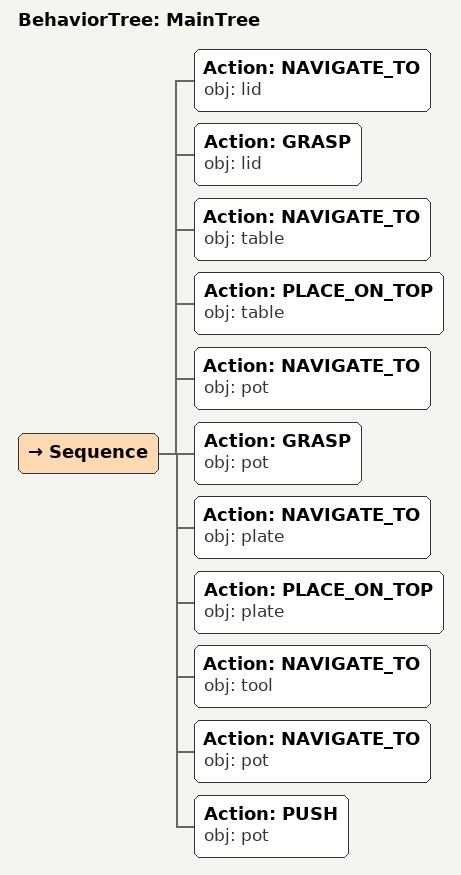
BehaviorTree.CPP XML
<root main_tree_to_execute="MainTree">
  <BehaviorTree ID="MainTree">
    <Sequence>
      <!-- Navigate to lid -->
      <Action ID="NAVIGATE_TO" obj="lid"/>
      <!-- Grasp lid -->
      <Action ID="GRASP" obj="lid"/>
      <!-- Navigate to table -->
      <Action ID="NAVIGATE_TO" obj="table"/>
      <!-- Place on table (set lid down) -->
      <Action ID="PLACE_ON_TOP" obj="table"/>
      <!-- Navigate to pot -->
      <Action ID="NAVIGATE_TO" obj="pot"/>
      <!-- Grasp pot -->
      <Action ID="GRASP" obj="pot"/>
      <!-- Navigate to plate -->
      <Action ID="NAVIGATE_TO" obj="plate"/>
      <!-- Place on plate -->
      <Action ID="PLACE_ON_TOP" obj="plate"/>
      <!-- Navigate to tool -->
      <Action ID="NAVIGATE_TO" obj="tool"/>
      <!-- Navigate to pot -->
      <Action ID="NAVIGATE_TO" obj="pot"/>
      <!-- Push pot to front edge of table using tool -->
      <Action ID="PUSH" obj="pot"/>
    </Sequence>
  </BehaviorTree>
</root>
